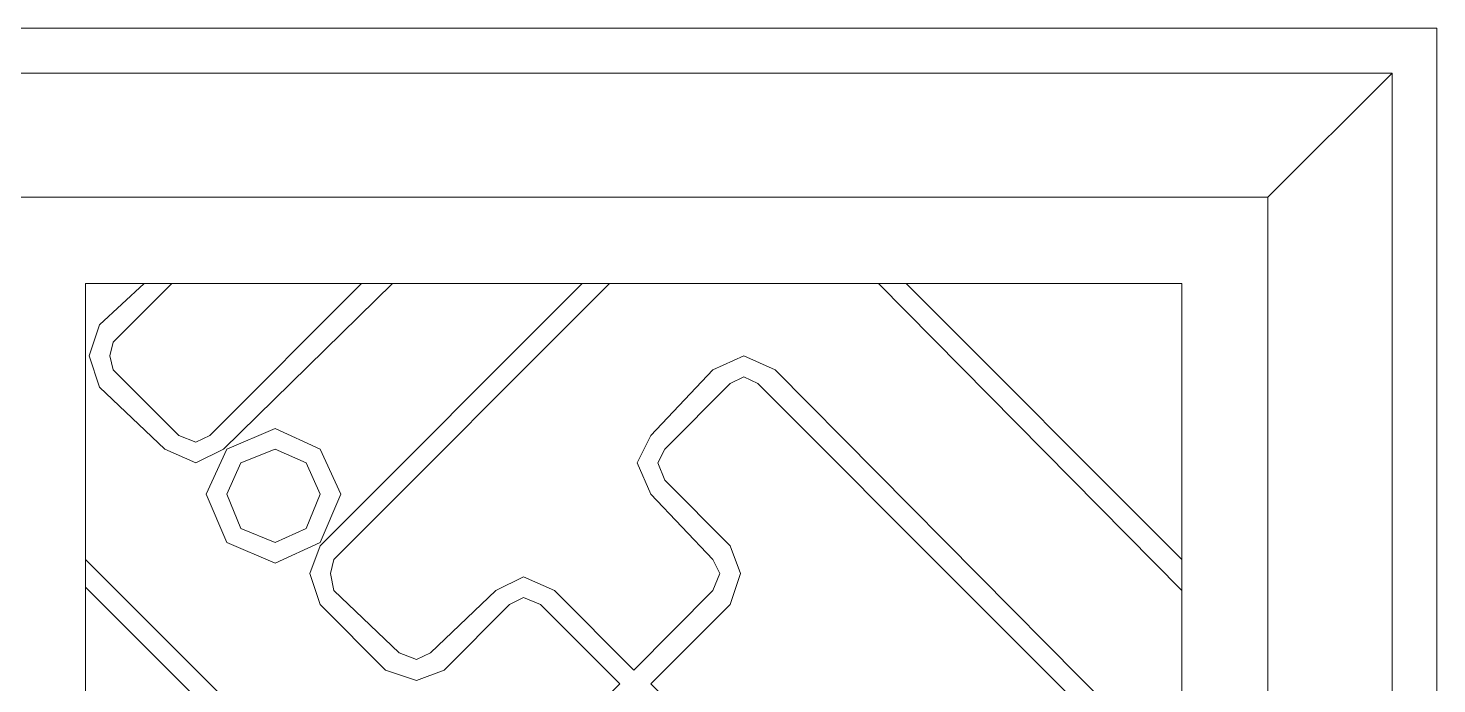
# Model space of a CAD drawing. Header units: centimetres. Extents: x -8.1 to 10.6, y -10.2 to 12.7.
# Drawn here: x 1.46 to 10.64, y 8.4 to 12.67 of the extents above; entities that cross this region are included whole.
import ezdxf

# ---------------------------------------------------------------- set-up
doc = ezdxf.new("R2010")
doc.units = ezdxf.units.CM
doc.header["$MEASUREMENT"] = 0
doc.layers.add('layer 1', color=7, linetype='Continuous')

msp = doc.modelspace()

# ---------------------------------------------------------------- linework, layer by layer
at = {"layer": 'layer 1', "color": 250, "lineweight": 0}
for points, knots in [([(-8.07089, 12.67001), (-8.07089, 12.67001), (10.64402, 12.67001), (10.64402, 12.67001), (10.64402, 12.67001), (10.64402, 12.67001), (10.64402, -10.17863), (10.64402, -10.17863), (10.64402, -10.17863), (10.64402, -10.17863), (-8.07089, -10.17863), (-8.07089, -10.17863), (-8.07089, -10.17863), (-8.07089, -10.17863), (-8.07089, 12.67001), (-8.07089, 12.67001)], [0, 0, 0, 0, 0.25, 0.25, 0.25, 0.25, 0.5, 0.5, 0.5, 0.5, 0.75, 0.75, 0.75, 0.75, 1, 1, 1, 1]), ([(-8.07089, 12.67001), (-8.07089, 12.67001), (10.64402, 12.67001), (10.64402, 12.67001), (10.64402, 12.67001), (10.64402, 12.67001), (10.64402, -10.17863), (10.64402, -10.17863), (10.64402, -10.17863), (10.64402, -10.17863), (-8.07089, -10.17863), (-8.07089, -10.17863), (-8.07089, -10.17863), (-8.07089, -10.17863), (-8.07089, 12.67001), (-8.07089, 12.67001)], [0, 0, 0, 0, 0.25, 0.25, 0.25, 0.25, 0.5, 0.5, 0.5, 0.5, 0.75, 0.75, 0.75, 0.75, 1, 1, 1, 1]), ([(-7.80124, 12.37812), (-7.80124, 12.37812), (10.35185, 12.37812), (10.35185, 12.37812), (10.35185, 12.37812), (10.35185, 12.37812), (10.35185, -9.90898), (10.35185, -9.90898), (10.35185, -9.90898), (10.35185, -9.90898), (-7.80124, -9.90898), (-7.80124, -9.90898), (-7.80124, -9.90898), (-7.80124, -9.90898), (-7.80124, 12.37812), (-7.80124, 12.37812)], [0, 0, 0, 0, 0.25, 0.25, 0.25, 0.25, 0.5, 0.5, 0.5, 0.5, 0.75, 0.75, 0.75, 0.75, 1, 1, 1, 1]), ([(-7.80124, 12.37812), (-7.80124, 12.37812), (10.35185, 12.37812), (10.35185, 12.37812), (10.35185, 12.37812), (10.35185, 12.37812), (10.35185, -9.90898), (10.35185, -9.90898), (10.35185, -9.90898), (10.35185, -9.90898), (-7.80124, -9.90898), (-7.80124, -9.90898), (-7.80124, -9.90898), (-7.80124, -9.90898), (-7.80124, 12.37812), (-7.80124, 12.37812)], [0, 0, 0, 0, 0.25, 0.25, 0.25, 0.25, 0.5, 0.5, 0.5, 0.5, 0.75, 0.75, 0.75, 0.75, 1, 1, 1, 1]), ([(-6.97005, 11.56916), (-6.97005, 11.56916), (9.54318, 11.56916), (9.54318, 11.56916), (9.54318, 11.56916), (9.54318, 11.56916), (9.54318, -9.07779), (9.54318, -9.07779), (9.54318, -9.07779), (9.54318, -9.07779), (-6.97005, -9.07779), (-6.97005, -9.07779), (-6.97005, -9.07779), (-6.97005, -9.07779), (-6.97005, 11.56916), (-6.97005, 11.56916)], [0, 0, 0, 0, 0.25, 0.25, 0.25, 0.25, 0.5, 0.5, 0.5, 0.5, 0.75, 0.75, 0.75, 0.75, 1, 1, 1, 1]), ([(-6.97005, 11.56916), (-6.97005, 11.56916), (9.54318, 11.56916), (9.54318, 11.56916), (9.54318, 11.56916), (9.54318, 11.56916), (9.54318, -9.07779), (9.54318, -9.07779), (9.54318, -9.07779), (9.54318, -9.07779), (-6.97005, -9.07779), (-6.97005, -9.07779), (-6.97005, -9.07779), (-6.97005, -9.07779), (-6.97005, 11.56916), (-6.97005, 11.56916)], [0, 0, 0, 0, 0.25, 0.25, 0.25, 0.25, 0.5, 0.5, 0.5, 0.5, 0.75, 0.75, 0.75, 0.75, 1, 1, 1, 1]), ([(1.83699, -8.53848), (1.83699, -8.53848), (1.83699, 11.00763), (1.83699, 11.00763), (1.83699, 11.00763), (1.83699, 11.00763), (8.98135, 11.00763), (8.98135, 11.00763), (8.98135, 11.00763), (8.98135, 11.00763), (8.98135, -8.53848), (8.98135, -8.53848), (8.98135, -8.53848), (8.98135, -8.53848), (1.83699, -8.53848), (1.83699, -8.53848)], [0, 0, 0, 0, 0.25, 0.25, 0.25, 0.25, 0.5, 0.5, 0.5, 0.5, 0.75, 0.75, 0.75, 0.75, 1, 1, 1, 1]), ([(1.83699, -8.53848), (1.83699, -8.53848), (1.83699, 11.00763), (1.83699, 11.00763), (1.83699, 11.00763), (1.83699, 11.00763), (8.98135, 11.00763), (8.98135, 11.00763), (8.98135, 11.00763), (8.98135, 11.00763), (8.98135, -8.53848), (8.98135, -8.53848), (8.98135, -8.53848), (8.98135, -8.53848), (1.83699, -8.53848), (1.83699, -8.53848)], [0, 0, 0, 0, 0.25, 0.25, 0.25, 0.25, 0.5, 0.5, 0.5, 0.5, 0.75, 0.75, 0.75, 0.75, 1, 1, 1, 1]), ([(1.92677, 10.73797), (1.92677, 10.73797), (1.8595, 10.53588), (1.8595, 10.53588), (1.8595, 10.53588), (1.8595, 10.53588), (1.92677, 10.33349), (1.92677, 10.33349)], [0, 0, 0, 0, 0.5, 0.5, 0.5, 0.5, 1, 1, 1, 1]), ([(1.92677, 10.73797), (1.92677, 10.73797), (1.8595, 10.53588), (1.8595, 10.53588), (1.8595, 10.53588), (1.8595, 10.53588), (1.92677, 10.33349), (1.92677, 10.33349)], [0, 0, 0, 0, 0.5, 0.5, 0.5, 0.5, 1, 1, 1, 1]), ([(2.01656, 10.62567), (2.01656, 10.62567), (1.99433, 10.53588), (1.99433, 10.53588), (1.99433, 10.53588), (1.99433, 10.53588), (2.01656, 10.4458), (2.01656, 10.4458)], [0, 0, 0, 0, 0.5, 0.5, 0.5, 0.5, 1, 1, 1, 1]), ([(2.01656, 10.62567), (2.01656, 10.62567), (1.99433, 10.53588), (1.99433, 10.53588), (1.99433, 10.53588), (1.99433, 10.53588), (2.01656, 10.4458), (2.01656, 10.4458)], [0, 0, 0, 0, 0.5, 0.5, 0.5, 0.5, 1, 1, 1, 1]), ([(8.98135, 7.77237), (8.98135, 7.77237), (6.33044, 10.4458), (6.33044, 10.4458), (6.33044, 10.4458), (6.33044, 10.4458), (6.12805, 10.53588), (6.12805, 10.53588), (6.12805, 10.53588), (6.12805, 10.53588), (5.92596, 10.4458), (5.92596, 10.4458), (5.92596, 10.4458), (5.92596, 10.4458), (5.52148, 10.01909), (5.52148, 10.01909), (5.52148, 10.01909), (5.52148, 10.01909), (5.43169, 9.83923), (5.43169, 9.83923), (5.43169, 9.83923), (5.43169, 9.83923), (5.52148, 9.63713), (5.52148, 9.63713), (5.52148, 9.63713), (5.52148, 9.63713), (5.92596, 9.21013), (5.92596, 9.21013)], [0, 0, 0, 0, 0.1428571, 0.1428571, 0.1428571, 0.1428571, 0.2857143, 0.2857143, 0.2857143, 0.2857143, 0.4285714, 0.4285714, 0.4285714, 0.4285714, 0.5714286, 0.5714286, 0.5714286, 0.5714286, 0.7142857, 0.7142857, 0.7142857, 0.7142857, 0.8571429, 0.8571429, 0.8571429, 0.8571429, 1, 1, 1, 1]), ([(8.98135, 7.77237), (8.98135, 7.77237), (6.33044, 10.4458), (6.33044, 10.4458), (6.33044, 10.4458), (6.33044, 10.4458), (6.12805, 10.53588), (6.12805, 10.53588), (6.12805, 10.53588), (6.12805, 10.53588), (5.92596, 10.4458), (5.92596, 10.4458), (5.92596, 10.4458), (5.92596, 10.4458), (5.52148, 10.01909), (5.52148, 10.01909), (5.52148, 10.01909), (5.52148, 10.01909), (5.43169, 9.83923), (5.43169, 9.83923), (5.43169, 9.83923), (5.43169, 9.83923), (5.52148, 9.63713), (5.52148, 9.63713), (5.52148, 9.63713), (5.52148, 9.63713), (5.92596, 9.21013), (5.92596, 9.21013)], [0, 0, 0, 0, 0.1428571, 0.1428571, 0.1428571, 0.1428571, 0.2857143, 0.2857143, 0.2857143, 0.2857143, 0.4285714, 0.4285714, 0.4285714, 0.4285714, 0.5714286, 0.5714286, 0.5714286, 0.5714286, 0.7142857, 0.7142857, 0.7142857, 0.7142857, 0.8571429, 0.8571429, 0.8571429, 0.8571429, 1, 1, 1, 1]), ([(8.98135, 7.5925), (8.98135, 7.5925), (6.21784, 10.35601), (6.21784, 10.35601), (6.21784, 10.35601), (6.21784, 10.35601), (6.12805, 10.40105), (6.12805, 10.40105), (6.12805, 10.40105), (6.12805, 10.40105), (6.03826, 10.35601), (6.03826, 10.35601), (6.03826, 10.35601), (6.03826, 10.35601), (5.61126, 9.92901), (5.61126, 9.92901), (5.61126, 9.92901), (5.61126, 9.92901), (5.56652, 9.83923), (5.56652, 9.83923), (5.56652, 9.83923), (5.56652, 9.83923), (5.61126, 9.72692), (5.61126, 9.72692), (5.61126, 9.72692), (5.61126, 9.72692), (6.03826, 9.30021), (6.03826, 9.30021)], [0, 0, 0, 0, 0.1428571, 0.1428571, 0.1428571, 0.1428571, 0.2857143, 0.2857143, 0.2857143, 0.2857143, 0.4285714, 0.4285714, 0.4285714, 0.4285714, 0.5714286, 0.5714286, 0.5714286, 0.5714286, 0.7142857, 0.7142857, 0.7142857, 0.7142857, 0.8571429, 0.8571429, 0.8571429, 0.8571429, 1, 1, 1, 1]), ([(8.98135, 7.5925), (8.98135, 7.5925), (6.21784, 10.35601), (6.21784, 10.35601), (6.21784, 10.35601), (6.21784, 10.35601), (6.12805, 10.40105), (6.12805, 10.40105), (6.12805, 10.40105), (6.12805, 10.40105), (6.03826, 10.35601), (6.03826, 10.35601), (6.03826, 10.35601), (6.03826, 10.35601), (5.61126, 9.92901), (5.61126, 9.92901), (5.61126, 9.92901), (5.61126, 9.92901), (5.56652, 9.83923), (5.56652, 9.83923), (5.56652, 9.83923), (5.56652, 9.83923), (5.61126, 9.72692), (5.61126, 9.72692), (5.61126, 9.72692), (5.61126, 9.72692), (6.03826, 9.30021), (6.03826, 9.30021)], [0, 0, 0, 0, 0.1428571, 0.1428571, 0.1428571, 0.1428571, 0.2857143, 0.2857143, 0.2857143, 0.2857143, 0.4285714, 0.4285714, 0.4285714, 0.4285714, 0.5714286, 0.5714286, 0.5714286, 0.5714286, 0.7142857, 0.7142857, 0.7142857, 0.7142857, 0.8571429, 0.8571429, 0.8571429, 0.8571429, 1, 1, 1, 1]), ([(2.44356, 10.01909), (2.44356, 10.01909), (2.55587, 9.97405), (2.55587, 9.97405), (2.55587, 9.97405), (2.55587, 9.97405), (2.64566, 10.01909), (2.64566, 10.01909)], [0, 0, 0, 0, 0.5, 0.5, 0.5, 0.5, 1, 1, 1, 1]), ([(2.44356, 10.01909), (2.44356, 10.01909), (2.55587, 9.97405), (2.55587, 9.97405), (2.55587, 9.97405), (2.55587, 9.97405), (2.64566, 10.01909), (2.64566, 10.01909)], [0, 0, 0, 0, 0.5, 0.5, 0.5, 0.5, 1, 1, 1, 1]), ([(3.49937, 9.63713), (3.49937, 9.63713), (3.36483, 9.92901), (3.36483, 9.92901), (3.36483, 9.92901), (3.36483, 9.92901), (3.07266, 10.06384), (3.07266, 10.06384), (3.07266, 10.06384), (3.07266, 10.06384), (2.75796, 9.92901), (2.75796, 9.92901), (2.75796, 9.92901), (2.75796, 9.92901), (2.62314, 9.63713), (2.62314, 9.63713), (2.62314, 9.63713), (2.62314, 9.63713), (2.75796, 9.32244), (2.75796, 9.32244), (2.75796, 9.32244), (2.75796, 9.32244), (3.07266, 9.18761), (3.07266, 9.18761), (3.07266, 9.18761), (3.07266, 9.18761), (3.36483, 9.32244), (3.36483, 9.32244), (3.36483, 9.32244), (3.36483, 9.32244), (3.49937, 9.63713), (3.49937, 9.63713)], [0, 0, 0, 0, 0.125, 0.125, 0.125, 0.125, 0.25, 0.25, 0.25, 0.25, 0.375, 0.375, 0.375, 0.375, 0.5, 0.5, 0.5, 0.5, 0.625, 0.625, 0.625, 0.625, 0.75, 0.75, 0.75, 0.75, 0.875, 0.875, 0.875, 0.875, 1, 1, 1, 1]), ([(3.49937, 9.63713), (3.49937, 9.63713), (3.36483, 9.92901), (3.36483, 9.92901), (3.36483, 9.92901), (3.36483, 9.92901), (3.07266, 10.06384), (3.07266, 10.06384), (3.07266, 10.06384), (3.07266, 10.06384), (2.75796, 9.92901), (2.75796, 9.92901), (2.75796, 9.92901), (2.75796, 9.92901), (2.62314, 9.63713), (2.62314, 9.63713), (2.62314, 9.63713), (2.62314, 9.63713), (2.75796, 9.32244), (2.75796, 9.32244), (2.75796, 9.32244), (2.75796, 9.32244), (3.07266, 9.18761), (3.07266, 9.18761), (3.07266, 9.18761), (3.07266, 9.18761), (3.36483, 9.32244), (3.36483, 9.32244), (3.36483, 9.32244), (3.36483, 9.32244), (3.49937, 9.63713), (3.49937, 9.63713)], [0, 0, 0, 0, 0.125, 0.125, 0.125, 0.125, 0.25, 0.25, 0.25, 0.25, 0.375, 0.375, 0.375, 0.375, 0.5, 0.5, 0.5, 0.5, 0.625, 0.625, 0.625, 0.625, 0.75, 0.75, 0.75, 0.75, 0.875, 0.875, 0.875, 0.875, 1, 1, 1, 1]), ([(2.35377, 9.92901), (2.35377, 9.92901), (2.55587, 9.83923), (2.55587, 9.83923), (2.55587, 9.83923), (2.55587, 9.83923), (2.73573, 9.92901), (2.73573, 9.92901)], [0, 0, 0, 0, 0.5, 0.5, 0.5, 0.5, 1, 1, 1, 1]), ([(2.35377, 9.92901), (2.35377, 9.92901), (2.55587, 9.83923), (2.55587, 9.83923), (2.55587, 9.83923), (2.55587, 9.83923), (2.73573, 9.92901), (2.73573, 9.92901)], [0, 0, 0, 0, 0.5, 0.5, 0.5, 0.5, 1, 1, 1, 1]), ([(3.36483, 9.63713), (3.36483, 9.63713), (3.27475, 9.83923), (3.27475, 9.83923), (3.27475, 9.83923), (3.27475, 9.83923), (3.07266, 9.92901), (3.07266, 9.92901), (3.07266, 9.92901), (3.07266, 9.92901), (2.84804, 9.83923), (2.84804, 9.83923), (2.84804, 9.83923), (2.84804, 9.83923), (2.75796, 9.63713), (2.75796, 9.63713), (2.75796, 9.63713), (2.75796, 9.63713), (2.84804, 9.41252), (2.84804, 9.41252), (2.84804, 9.41252), (2.84804, 9.41252), (3.07266, 9.32244), (3.07266, 9.32244), (3.07266, 9.32244), (3.07266, 9.32244), (3.27475, 9.41252), (3.27475, 9.41252), (3.27475, 9.41252), (3.27475, 9.41252), (3.36483, 9.63713), (3.36483, 9.63713)], [0, 0, 0, 0, 0.125, 0.125, 0.125, 0.125, 0.25, 0.25, 0.25, 0.25, 0.375, 0.375, 0.375, 0.375, 0.5, 0.5, 0.5, 0.5, 0.625, 0.625, 0.625, 0.625, 0.75, 0.75, 0.75, 0.75, 0.875, 0.875, 0.875, 0.875, 1, 1, 1, 1]), ([(3.36483, 9.63713), (3.36483, 9.63713), (3.27475, 9.83923), (3.27475, 9.83923), (3.27475, 9.83923), (3.27475, 9.83923), (3.07266, 9.92901), (3.07266, 9.92901), (3.07266, 9.92901), (3.07266, 9.92901), (2.84804, 9.83923), (2.84804, 9.83923), (2.84804, 9.83923), (2.84804, 9.83923), (2.75796, 9.63713), (2.75796, 9.63713), (2.75796, 9.63713), (2.75796, 9.63713), (2.84804, 9.41252), (2.84804, 9.41252), (2.84804, 9.41252), (2.84804, 9.41252), (3.07266, 9.32244), (3.07266, 9.32244), (3.07266, 9.32244), (3.07266, 9.32244), (3.27475, 9.41252), (3.27475, 9.41252), (3.27475, 9.41252), (3.27475, 9.41252), (3.36483, 9.63713), (3.36483, 9.63713)], [0, 0, 0, 0, 0.125, 0.125, 0.125, 0.125, 0.25, 0.25, 0.25, 0.25, 0.375, 0.375, 0.375, 0.375, 0.5, 0.5, 0.5, 0.5, 0.625, 0.625, 0.625, 0.625, 0.75, 0.75, 0.75, 0.75, 0.875, 0.875, 0.875, 0.875, 1, 1, 1, 1]), ([(3.36483, 9.30021), (3.36483, 9.30021), (3.29727, 9.12034), (3.29727, 9.12034), (3.29727, 9.12034), (3.29727, 9.12034), (3.36483, 8.91825), (3.36483, 8.91825)], [0, 0, 0, 0, 0.5, 0.5, 0.5, 0.5, 1, 1, 1, 1]), ([(3.36483, 9.30021), (3.36483, 9.30021), (3.29727, 9.12034), (3.29727, 9.12034), (3.29727, 9.12034), (3.29727, 9.12034), (3.36483, 8.91825), (3.36483, 8.91825)], [0, 0, 0, 0, 0.5, 0.5, 0.5, 0.5, 1, 1, 1, 1]), ([(6.03826, 8.91825), (6.03826, 8.91825), (6.10553, 9.12034), (6.10553, 9.12034), (6.10553, 9.12034), (6.10553, 9.12034), (6.03826, 9.30021), (6.03826, 9.30021)], [0, 0, 0, 0, 0.5, 0.5, 0.5, 0.5, 1, 1, 1, 1]), ([(6.03826, 8.91825), (6.03826, 8.91825), (6.10553, 9.12034), (6.10553, 9.12034), (6.10553, 9.12034), (6.10553, 9.12034), (6.03826, 9.30021), (6.03826, 9.30021)], [0, 0, 0, 0, 0.5, 0.5, 0.5, 0.5, 1, 1, 1, 1]), ([(1.83699, 9.21013), (1.83699, 9.21013), (4.6005, 6.44691), (4.6005, 6.44691), (4.6005, 6.44691), (4.6005, 6.44691), (4.69029, 6.40187), (4.69029, 6.40187), (4.69029, 6.40187), (4.69029, 6.40187), (4.80259, 6.44691), (4.80259, 6.44691), (4.80259, 6.44691), (4.80259, 6.44691), (5.2293, 6.87362), (5.2293, 6.87362), (5.2293, 6.87362), (5.2293, 6.87362), (5.25182, 6.96341), (5.25182, 6.96341), (5.25182, 6.96341), (5.25182, 6.96341), (5.2293, 7.076), (5.2293, 7.076), (5.2293, 7.076), (5.2293, 7.076), (4.80259, 7.48019), (4.80259, 7.48019)], [0, 0, 0, 0, 0.1428571, 0.1428571, 0.1428571, 0.1428571, 0.2857143, 0.2857143, 0.2857143, 0.2857143, 0.4285714, 0.4285714, 0.4285714, 0.4285714, 0.5714286, 0.5714286, 0.5714286, 0.5714286, 0.7142857, 0.7142857, 0.7142857, 0.7142857, 0.8571429, 0.8571429, 0.8571429, 0.8571429, 1, 1, 1, 1]), ([(1.83699, 9.21013), (1.83699, 9.21013), (4.6005, 6.44691), (4.6005, 6.44691), (4.6005, 6.44691), (4.6005, 6.44691), (4.69029, 6.40187), (4.69029, 6.40187), (4.69029, 6.40187), (4.69029, 6.40187), (4.80259, 6.44691), (4.80259, 6.44691), (4.80259, 6.44691), (4.80259, 6.44691), (5.2293, 6.87362), (5.2293, 6.87362), (5.2293, 6.87362), (5.2293, 6.87362), (5.25182, 6.96341), (5.25182, 6.96341), (5.25182, 6.96341), (5.25182, 6.96341), (5.2293, 7.076), (5.2293, 7.076), (5.2293, 7.076), (5.2293, 7.076), (4.80259, 7.48019), (4.80259, 7.48019)], [0, 0, 0, 0, 0.1428571, 0.1428571, 0.1428571, 0.1428571, 0.2857143, 0.2857143, 0.2857143, 0.2857143, 0.4285714, 0.4285714, 0.4285714, 0.4285714, 0.5714286, 0.5714286, 0.5714286, 0.5714286, 0.7142857, 0.7142857, 0.7142857, 0.7142857, 0.8571429, 0.8571429, 0.8571429, 0.8571429, 1, 1, 1, 1]), ([(3.45462, 9.21013), (3.45462, 9.21013), (3.4321, 9.12034), (3.4321, 9.12034), (3.4321, 9.12034), (3.4321, 9.12034), (3.45462, 9.00804), (3.45462, 9.00804)], [0, 0, 0, 0, 0.5, 0.5, 0.5, 0.5, 1, 1, 1, 1]), ([(3.45462, 9.21013), (3.45462, 9.21013), (3.4321, 9.12034), (3.4321, 9.12034), (3.4321, 9.12034), (3.4321, 9.12034), (3.45462, 9.00804), (3.45462, 9.00804)], [0, 0, 0, 0, 0.5, 0.5, 0.5, 0.5, 1, 1, 1, 1]), ([(5.92596, 9.00804), (5.92596, 9.00804), (5.97071, 9.12034), (5.97071, 9.12034), (5.97071, 9.12034), (5.97071, 9.12034), (5.92596, 9.21013), (5.92596, 9.21013)], [0, 0, 0, 0, 0.5, 0.5, 0.5, 0.5, 1, 1, 1, 1]), ([(5.92596, 9.00804), (5.92596, 9.00804), (5.97071, 9.12034), (5.97071, 9.12034), (5.97071, 9.12034), (5.97071, 9.12034), (5.92596, 9.21013), (5.92596, 9.21013)], [0, 0, 0, 0, 0.5, 0.5, 0.5, 0.5, 1, 1, 1, 1]), ([(5.92596, 9.00804), (5.92596, 9.00804), (5.40917, 8.49125), (5.40917, 8.49125), (5.40917, 8.49125), (5.40917, 8.49125), (4.89238, 9.00804), (4.89238, 9.00804), (4.89238, 9.00804), (4.89238, 9.00804), (4.69029, 9.09782), (4.69029, 9.09782), (4.69029, 9.09782), (4.69029, 9.09782), (4.51042, 9.00804), (4.51042, 9.00804), (4.51042, 9.00804), (4.51042, 9.00804), (4.08371, 8.60356), (4.08371, 8.60356)], [0, 0, 0, 0, 0.2, 0.2, 0.2, 0.2, 0.4, 0.4, 0.4, 0.4, 0.6, 0.6, 0.6, 0.6, 0.8, 0.8, 0.8, 0.8, 1, 1, 1, 1]), ([(5.92596, 9.00804), (5.92596, 9.00804), (5.40917, 8.49125), (5.40917, 8.49125), (5.40917, 8.49125), (5.40917, 8.49125), (4.89238, 9.00804), (4.89238, 9.00804), (4.89238, 9.00804), (4.89238, 9.00804), (4.69029, 9.09782), (4.69029, 9.09782), (4.69029, 9.09782), (4.69029, 9.09782), (4.51042, 9.00804), (4.51042, 9.00804), (4.51042, 9.00804), (4.51042, 9.00804), (4.08371, 8.60356), (4.08371, 8.60356)], [0, 0, 0, 0, 0.2, 0.2, 0.2, 0.2, 0.4, 0.4, 0.4, 0.4, 0.6, 0.6, 0.6, 0.6, 0.8, 0.8, 0.8, 0.8, 1, 1, 1, 1]), ([(1.83699, 9.03056), (1.83699, 9.03056), (4.51042, 6.35683), (4.51042, 6.35683), (4.51042, 6.35683), (4.51042, 6.35683), (4.69029, 6.26704), (4.69029, 6.26704), (4.69029, 6.26704), (4.69029, 6.26704), (4.89238, 6.35683), (4.89238, 6.35683), (4.89238, 6.35683), (4.89238, 6.35683), (5.31938, 6.78383), (5.31938, 6.78383), (5.31938, 6.78383), (5.31938, 6.78383), (5.38665, 6.96341), (5.38665, 6.96341), (5.38665, 6.96341), (5.38665, 6.96341), (5.31938, 7.16579), (5.31938, 7.16579), (5.31938, 7.16579), (5.31938, 7.16579), (4.89238, 7.5925), (4.89238, 7.5925)], [0, 0, 0, 0, 0.1428571, 0.1428571, 0.1428571, 0.1428571, 0.2857143, 0.2857143, 0.2857143, 0.2857143, 0.4285714, 0.4285714, 0.4285714, 0.4285714, 0.5714286, 0.5714286, 0.5714286, 0.5714286, 0.7142857, 0.7142857, 0.7142857, 0.7142857, 0.8571429, 0.8571429, 0.8571429, 0.8571429, 1, 1, 1, 1]), ([(1.83699, 9.03056), (1.83699, 9.03056), (4.51042, 6.35683), (4.51042, 6.35683), (4.51042, 6.35683), (4.51042, 6.35683), (4.69029, 6.26704), (4.69029, 6.26704), (4.69029, 6.26704), (4.69029, 6.26704), (4.89238, 6.35683), (4.89238, 6.35683), (4.89238, 6.35683), (4.89238, 6.35683), (5.31938, 6.78383), (5.31938, 6.78383), (5.31938, 6.78383), (5.31938, 6.78383), (5.38665, 6.96341), (5.38665, 6.96341), (5.38665, 6.96341), (5.38665, 6.96341), (5.31938, 7.16579), (5.31938, 7.16579), (5.31938, 7.16579), (5.31938, 7.16579), (4.89238, 7.5925), (4.89238, 7.5925)], [0, 0, 0, 0, 0.1428571, 0.1428571, 0.1428571, 0.1428571, 0.2857143, 0.2857143, 0.2857143, 0.2857143, 0.4285714, 0.4285714, 0.4285714, 0.4285714, 0.5714286, 0.5714286, 0.5714286, 0.5714286, 0.7142857, 0.7142857, 0.7142857, 0.7142857, 0.8571429, 0.8571429, 0.8571429, 0.8571429, 1, 1, 1, 1]), ([(4.80259, 7.88467), (4.80259, 7.88467), (5.31938, 8.40146), (5.31938, 8.40146), (5.31938, 8.40146), (5.31938, 8.40146), (4.80259, 8.91825), (4.80259, 8.91825), (4.80259, 8.91825), (4.80259, 8.91825), (4.69029, 8.963), (4.69029, 8.963), (4.69029, 8.963), (4.69029, 8.963), (4.6005, 8.91825), (4.6005, 8.91825), (4.6005, 8.91825), (4.6005, 8.91825), (4.1735, 8.49125), (4.1735, 8.49125)], [0, 0, 0, 0, 0.2, 0.2, 0.2, 0.2, 0.4, 0.4, 0.4, 0.4, 0.6, 0.6, 0.6, 0.6, 0.8, 0.8, 0.8, 0.8, 1, 1, 1, 1]), ([(4.80259, 7.88467), (4.80259, 7.88467), (5.31938, 8.40146), (5.31938, 8.40146), (5.31938, 8.40146), (5.31938, 8.40146), (4.80259, 8.91825), (4.80259, 8.91825), (4.80259, 8.91825), (4.80259, 8.91825), (4.69029, 8.963), (4.69029, 8.963), (4.69029, 8.963), (4.69029, 8.963), (4.6005, 8.91825), (4.6005, 8.91825), (4.6005, 8.91825), (4.6005, 8.91825), (4.1735, 8.49125), (4.1735, 8.49125)], [0, 0, 0, 0, 0.2, 0.2, 0.2, 0.2, 0.4, 0.4, 0.4, 0.4, 0.6, 0.6, 0.6, 0.6, 0.8, 0.8, 0.8, 0.8, 1, 1, 1, 1]), ([(6.03826, 8.91825), (6.03826, 8.91825), (5.52148, 8.40146), (5.52148, 8.40146), (5.52148, 8.40146), (5.52148, 8.40146), (6.03826, 7.88467), (6.03826, 7.88467), (6.03826, 7.88467), (6.03826, 7.88467), (6.12805, 7.83964), (6.12805, 7.83964), (6.12805, 7.83964), (6.12805, 7.83964), (6.21784, 7.88467), (6.21784, 7.88467), (6.21784, 7.88467), (6.21784, 7.88467), (6.64484, 8.31167), (6.64484, 8.31167)], [0, 0, 0, 0, 0.2, 0.2, 0.2, 0.2, 0.4, 0.4, 0.4, 0.4, 0.6, 0.6, 0.6, 0.6, 0.8, 0.8, 0.8, 0.8, 1, 1, 1, 1]), ([(6.03826, 8.91825), (6.03826, 8.91825), (5.52148, 8.40146), (5.52148, 8.40146), (5.52148, 8.40146), (5.52148, 8.40146), (6.03826, 7.88467), (6.03826, 7.88467), (6.03826, 7.88467), (6.03826, 7.88467), (6.12805, 7.83964), (6.12805, 7.83964), (6.12805, 7.83964), (6.12805, 7.83964), (6.21784, 7.88467), (6.21784, 7.88467), (6.21784, 7.88467), (6.21784, 7.88467), (6.64484, 8.31167), (6.64484, 8.31167)], [0, 0, 0, 0, 0.2, 0.2, 0.2, 0.2, 0.4, 0.4, 0.4, 0.4, 0.6, 0.6, 0.6, 0.6, 0.8, 0.8, 0.8, 0.8, 1, 1, 1, 1]), ([(3.88133, 8.60356), (3.88133, 8.60356), (3.99363, 8.55881), (3.99363, 8.55881), (3.99363, 8.55881), (3.99363, 8.55881), (4.08371, 8.60356), (4.08371, 8.60356)], [0, 0, 0, 0, 0.5, 0.5, 0.5, 0.5, 1, 1, 1, 1]), ([(3.88133, 8.60356), (3.88133, 8.60356), (3.99363, 8.55881), (3.99363, 8.55881), (3.99363, 8.55881), (3.99363, 8.55881), (4.08371, 8.60356), (4.08371, 8.60356)], [0, 0, 0, 0, 0.5, 0.5, 0.5, 0.5, 1, 1, 1, 1]), ([(3.79154, 8.49125), (3.79154, 8.49125), (3.99363, 8.42398), (3.99363, 8.42398), (3.99363, 8.42398), (3.99363, 8.42398), (4.1735, 8.49125), (4.1735, 8.49125)], [0, 0, 0, 0, 0.5, 0.5, 0.5, 0.5, 1, 1, 1, 1]), ([(3.79154, 8.49125), (3.79154, 8.49125), (3.99363, 8.42398), (3.99363, 8.42398), (3.99363, 8.42398), (3.99363, 8.42398), (4.1735, 8.49125), (4.1735, 8.49125)], [0, 0, 0, 0, 0.5, 0.5, 0.5, 0.5, 1, 1, 1, 1])]:
    msp.add_open_spline(points, degree=3, knots=knots, dxfattribs=at)
for points in [[(9.54318, 11.56916), (9.54318, 11.56916), (10.35185, 12.37812), (10.35185, 12.37812)], [(9.54318, 11.56916), (9.54318, 11.56916), (10.35185, 12.37812), (10.35185, 12.37812)], [(1.92677, 10.73797), (1.92677, 10.73797), (2.21895, 11.00763), (2.21895, 11.00763)], [(1.92677, 10.73797), (1.92677, 10.73797), (2.21895, 11.00763), (2.21895, 11.00763)], [(2.01656, 10.62567), (2.01656, 10.62567), (2.39852, 11.00763), (2.39852, 11.00763)], [(2.01656, 10.62567), (2.01656, 10.62567), (2.39852, 11.00763), (2.39852, 11.00763)], [(3.63419, 11.00763), (3.63419, 11.00763), (2.64566, 10.01909), (2.64566, 10.01909)], [(3.63419, 11.00763), (3.63419, 11.00763), (2.64566, 10.01909), (2.64566, 10.01909)], [(3.83658, 11.00763), (3.83658, 11.00763), (2.73573, 9.92901), (2.73573, 9.92901)], [(3.83658, 11.00763), (3.83658, 11.00763), (2.73573, 9.92901), (2.73573, 9.92901)], [(3.36483, 9.30021), (3.36483, 9.30021), (5.07225, 11.00763), (5.07225, 11.00763)], [(3.36483, 9.30021), (3.36483, 9.30021), (5.07225, 11.00763), (5.07225, 11.00763)], [(3.45462, 9.21013), (3.45462, 9.21013), (5.25182, 11.00763), (5.25182, 11.00763)], [(3.45462, 9.21013), (3.45462, 9.21013), (5.25182, 11.00763), (5.25182, 11.00763)], [(7.00428, 11.00763), (7.00428, 11.00763), (8.98135, 9.00804), (8.98135, 9.00804)], [(7.00428, 11.00763), (7.00428, 11.00763), (8.98135, 9.00804), (8.98135, 9.00804)], [(7.18415, 11.00763), (7.18415, 11.00763), (8.98135, 9.21013), (8.98135, 9.21013)], [(7.18415, 11.00763), (7.18415, 11.00763), (8.98135, 9.21013), (8.98135, 9.21013)], [(2.44356, 10.01909), (2.44356, 10.01909), (2.01656, 10.4458), (2.01656, 10.4458)], [(2.44356, 10.01909), (2.44356, 10.01909), (2.01656, 10.4458), (2.01656, 10.4458)], [(2.35377, 9.92901), (2.35377, 9.92901), (1.92677, 10.33349), (1.92677, 10.33349)], [(2.35377, 9.92901), (2.35377, 9.92901), (1.92677, 10.33349), (1.92677, 10.33349)], [(3.88133, 8.60356), (3.88133, 8.60356), (3.45462, 9.00804), (3.45462, 9.00804)], [(3.88133, 8.60356), (3.88133, 8.60356), (3.45462, 9.00804), (3.45462, 9.00804)], [(3.79154, 8.49125), (3.79154, 8.49125), (3.36483, 8.91825), (3.36483, 8.91825)], [(3.79154, 8.49125), (3.79154, 8.49125), (3.36483, 8.91825), (3.36483, 8.91825)]]:
    msp.add_open_spline(points, degree=3, dxfattribs=at)

doc.saveas('drawing.dxf')
